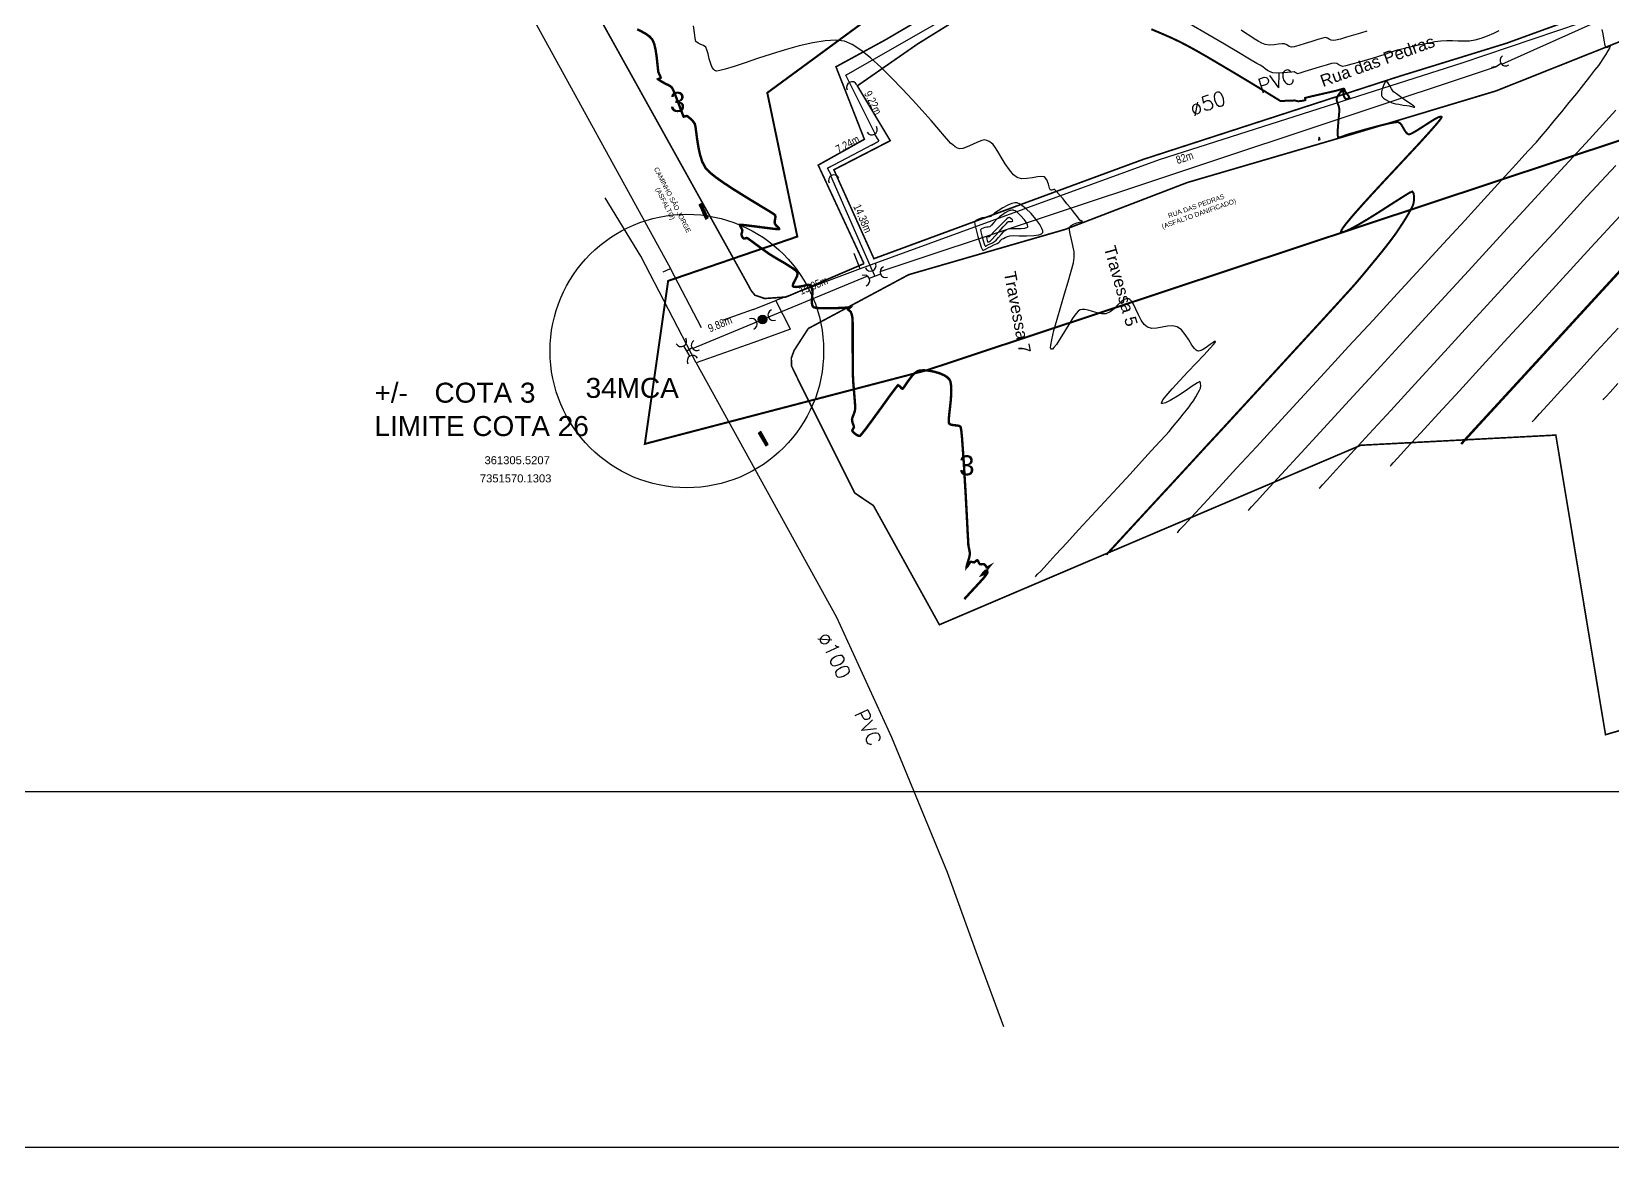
# Model space of a CAD drawing. Extents: x 360931 to 362237, y 7351473 to 7352200.
# Drawn here: x 361220.7 to 361418.2, y 7351473 to 7351612.4 of the extents above; entities that cross this region are included whole.
import ezdxf
from ezdxf.enums import TextEntityAlignment as Align

# ---------------------------------------------------------------- set-up
doc = ezdxf.new("R2010")
doc.units = 0
for name, color, linetype in [('A_Curvas Intermediarias', 37, 'Continuous'), ('A_Curvas Mestras', 32, 'Continuous'), ('AGUA', 3, 'Continuous'), ('LISTAGEM_TEXTO', 7, 'Continuous'), ('PONTOS-Pontos - Água_U', 1, 'Continuous'), ('PS_IND_COMPRIMENTO', 7, 'Continuous'), ('TEXTO', 7, 'Continuous'), ('ZZ-Carimbo Texto', 7, 'Continuous')]:
    doc.layers.add(name, color=color, linetype=linetype)
doc.layers.add('LT-TEXTO-RUA', color=170, linetype='Continuous', lineweight=15)
doc.layers.add('TUBO_PE_80_NTS194_PN_12_5', color=5, linetype='Continuous', lineweight=30)
doc.styles.add('ARIAL', font='arial.ttf')
doc.styles.add('CARIMBO', font='arial.ttf', dxfattribs={"height": 2})
doc.styles.add('ROMANS', font='arial.ttf', dxfattribs={"height": 2})
doc.styles.add('SABESP', font='ROMANS.shx', dxfattribs={"height": 2})
doc.styles.get("Standard").update_dxf_attribs({"font": 'arial.ttf'})
picture_1 = doc.add_image_def('image1.tif', size_in_pixel=(23490, 20550))

# ---------------------------------------------------------------- blocks, each defined once
blk = doc.blocks.new('*U1011', base_point=(361176.282, 7351557.84))
for p, q in [((361176.432, 7351557.773), (361176.131, 7351557.762)), ((361176.276, 7351557.918), (361176.282, 7351557.768))]:
    blk.add_line(p, q)
for centre, start, end in [((361176.271, 7351558.055), 182.0292, 2.0292), ((361175.994, 7351557.757), 272.0292, 92.0292), ((361176.569, 7351557.778), 92.0292, 272.0292)]:
    blk.add_arc(centre, 0.138, start, end)
blk = doc.blocks.new('*U1012', base_point=(361176.282, 7351557.84))
for p, q in [((361176.432, 7351557.773), (361176.131, 7351557.762)), ((361176.276, 7351557.918), (361176.282, 7351557.768))]:
    blk.add_line(p, q)
for centre, start, end in [((361176.271, 7351558.055), 182.0292, 2.0292), ((361175.994, 7351557.757), 272.0292, 92.0292), ((361176.569, 7351557.778), 92.0292, 272.0292)]:
    blk.add_arc(centre, 0.138, start, end)
blk = doc.blocks.new('*U1013')
for p, q in [((-0.135, 0), (0, 0)), ((0, 0), (0.121, -0.049))]:
    blk.add_line(p, q)
blk.add_arc((-0.272, 0), 0.138, 270.0906, 90.0906)
blk = doc.blocks.new('*U1131')
for p in [(-0.202, 0), (0, -0.202)]:
    blk.add_line(p, (0, 0))
blk.add_arc((-0.34, 0), 0.138, 269.9094, 89.9094)
blk = doc.blocks.new('*U1132')
for p in [(-0.202, 0), (0, -0.202)]:
    blk.add_line(p, (0, 0))
blk.add_arc((-0.34, 0), 0.138, 269.9094, 89.9094)
blk = doc.blocks.new('*U1133')
for p in [(-0.202, 0), (0, -0.202)]:
    blk.add_line(p, (0, 0))
blk.add_arc((-0.34, 0), 0.138, 269.9094, 89.9094)
blk = doc.blocks.new('*U1180', base_point=(283792.722, 7272005.218))
h = blk.add_hatch(color=256)
edge = h.paths.add_edge_path()
edge.add_arc((283792.722, 7272005.218), 0.11, 0, 360)
blk.add_line((283792.564, 7272005.218), (283792.879, 7272005.218))
blk.add_circle((283792.722, 7272005.218), 0.11)
for centre, start, end in [((283792.427, 7272005.218), 269.9962, 89.9962), ((283793.017, 7272005.218), 89.9962, 269.9962)]:
    blk.add_arc(centre, 0.138, start, end)

msp = doc.modelspace()

# ---------------------------------------------------------------- hatches: boundary and pattern name
h = msp.add_hatch()
h.set_pattern_fill('GRATE', color=256, scale=0.08, angle=116)
h.set_pattern_definition([(116, (-2.92939, 2.391954), (-0.05707342194, -0.0278365678211), []), (206, (-2.9294, 2.39195), (0.111346271284, -0.22829368776), [])])
h.paths.add_polyline_path([(361304.42, 7351590.96), (361304.11, 7351590.79), (361304.96, 7351588.99), (361305.26, 7351589.16)])
h = msp.add_hatch()
h.set_pattern_fill('GRATE', color=256, scale=0.08, angle=120)
h.set_pattern_definition([(120, (-2.92939, 2.391954), (-0.0549926131403, -0.03175), []), (210, (-2.9294, 2.39195), (0.127, -0.219970452561), [])])
h.paths.add_polyline_path([(361311.84, 7351562.44), (361311.55, 7351562.29), (361312.45, 7351560.67), (361312.74, 7351560.82)])

# ---------------------------------------------------------------- linework, layer by layer
at = {"color": 0, "const_width": 0.2}
for points in [[(361317.76, 7351575.33), (361315.99, 7351572.59), (361315.64, 7351571.63), (361315.67, 7351570.64), (361316.68, 7351568.55), (361323.57, 7351554.77), (361325.9, 7351553.2), (361334.14, 7351538.31), (361386.79, 7351560.74), (361411.16, 7351562.01), (361417.37, 7351524.57), (361546.79, 7351562.01), (361683.81, 7351647.31), (361739.41, 7351702.43)], [(361324.72, 7351583.44), (361315, 7351579.27), (361312.31, 7351579.08), (361311.09, 7351579.5), (361310.63, 7351580.06), (361310.13, 7351580.99), (361288.87, 7351619.21), (361278.65, 7351637.29), (361270.53, 7351654.71), (361269.08, 7351659.44), (361269.4, 7351660.35), (361270.59, 7351660.84), (361288.97, 7351663.58), (361308.06, 7351667.14), (361312.64, 7351668.13)], [(361317.76, 7351575.33), (361330.31, 7351582.06), (361349.87, 7351587.72), (361365.13, 7351593.58), (361384.03, 7351599.11), (361403.68, 7351605.02), (361420.9, 7351611.88), (361438.92, 7351620.09), (361454.48, 7351628.29), (361470.46, 7351635.34)], [(361344.72, 7351619.15), (361331.42, 7351610.89), (361323.89, 7351605.66), (361328, 7351598.8), (361320.96, 7351595.17), (361325.96, 7351584.06), (361359.59, 7351596.46), (361391.52, 7351606.82), (361405.02, 7351610.99), (361418.06, 7351615.73)]]:
    msp.add_lwpolyline(points, dxfattribs=at)
at = {"color": 0}
msp.add_lwpolyline([(361312.64, 7351668.13, 0.2, 0.2, 0), (361314.67, 7351658.17, 0.2, 0.2, 0), (361316.05, 7351650.1, 0.2, 0.2, 0), (361316.05, 7351644.34, 0.2, 0.2, 0), (361318.5, 7351644.34, 0.2, 0.2, 0), (361325.74, 7351637.14, 0.2, 0.2, 0), (361327.05, 7351635.93, 0.2, 0.2, 0), (361330.43, 7351635.93, 0.2, 0.2, 0), (361333.09, 7351634.97, 0.2, 0.2, 0), (361334.67, 7351634.33, 0.2, 0.2, 0), (361336.61, 7351634.06, 0.2, 0.2, 0), (361338.2, 7351634.15, 0.2, 0.2, 0), (361339.37, 7351634.44, 0.2, 0.2, 0), (361344.52, 7351620.65, 0.2, 0.2, 0), (361336.09, 7351616.5, 0.2, 0.2, 0), (361327.31, 7351611.36, 0.2, 0.2, 0), (361321.22, 7351608.04, 0.2, 0.2, 0), (361324.77, 7351598.98, 0.2, 0.2, 0), (361319, 7351595.75, 0.2, 0.2, 0), (361324.72, 7351583.44, 0, 0, 0)], format="xyseb", dxfattribs=at)
for points, elevation in [([(361304.42, 7351590.96), (361304.11, 7351590.79), (361304.96, 7351588.99), (361305.26, 7351589.16), (361304.42, 7351590.96)], 2.38), ([(361311.84, 7351562.44), (361311.55, 7351562.29), (361312.45, 7351560.67), (361312.74, 7351560.82), (361311.84, 7351562.44)], 2.42)]:
    msp.add_lwpolyline(points, dxfattribs=dict(at, elevation=elevation))
at = {"layer": 'A_Curvas Intermediarias', "flags": 128}
for points, elevation in [([(361404.05, 7351612.54), (361403.38, 7351612.22), (361402.6, 7351611.87), (361401.8, 7351611.56), (361401.05, 7351611.35), (361400.36, 7351611.26), (361399.67, 7351611.24), (361398.97, 7351611.26), (361398.26, 7351611.29), (361397.54, 7351611.29), (361396.8, 7351611.25), (361396.05, 7351611.14), (361395.16, 7351610.97), (361394.2, 7351610.78), (361393.25, 7351610.57), (361392.41, 7351610.38), (361391.74, 7351610.22), (361391.35, 7351610.12), (361390.95, 7351610), (361390.58, 7351609.86), (361390.21, 7351609.73), (361389.82, 7351609.59), (361389.38, 7351609.46), (361388.61, 7351609.22), (361387.64, 7351608.92), (361386.62, 7351608.62), (361385.67, 7351608.35), (361384.94, 7351608.16), (361384.56, 7351608.09), (361384.29, 7351608.16), (361384.03, 7351608.3), (361383.78, 7351608.43), (361383.51, 7351608.5), (361383.14, 7351608.43), (361382.45, 7351608.25), (361381.58, 7351607.99), (361380.65, 7351607.7), (361379.8, 7351607.44), (361379.17, 7351607.25), (361378.89, 7351607.18), (361378.74, 7351607.24), (361378.61, 7351607.32), (361378.47, 7351607.39), (361378.19, 7351607.38), (361377.64, 7351607.32), (361376.96, 7351607.27), (361376.31, 7351607.25), (361375.81, 7351607.29), (361375.47, 7351607.42), (361375.15, 7351607.59), (361374.85, 7351607.8), (361374.55, 7351608.02), (361374.22, 7351608.23), (361373.82, 7351608.46), (361372.89, 7351609.01), (361371.51, 7351609.82), (361369.75, 7351610.86), (361367.68, 7351612.07), (361365.39, 7351613.42)], 6), ([(361346.13, 7351544.29), (361346.21, 7351544.38), (361346.42, 7351544.61), (361346.84, 7351545.06), (361347.56, 7351545.85), (361348.7, 7351547.09), (361350.05, 7351548.54), (361351.54, 7351550.17), (361353.14, 7351551.9), (361354.77, 7351553.68), (361356.4, 7351555.44), (361357.96, 7351557.13), (361359.39, 7351558.7), (361360.65, 7351560.07), (361361.68, 7351561.2), (361362.43, 7351562.02), (361362.83, 7351562.48), (361363.28, 7351563), (361363.74, 7351563.55), (361364.19, 7351564.1), (361364.62, 7351564.62), (361365, 7351565.11), (361365.33, 7351565.54), (361365.57, 7351565.87), (361365.87, 7351566.31), (361366.17, 7351566.79), (361366.44, 7351567.24), (361366.65, 7351567.62), (361366.75, 7351567.86), (361366.79, 7351568.18), (361366.78, 7351568.5), (361366.69, 7351568.69), (361366.4, 7351568.54), (361365.74, 7351568.11), (361364.85, 7351567.52), (361363.89, 7351566.89), (361362.98, 7351566.34), (361362.39, 7351566.05), (361362.07, 7351565.95), (361361.94, 7351565.95), (361361.9, 7351565.98), (361361.89, 7351566.01), (361361.92, 7351566.13), (361362.08, 7351566.4), (361362.49, 7351566.93), (361363.24, 7351567.8), (361364.17, 7351568.82), (361365.2, 7351569.92), (361366.24, 7351571.01), (361367.19, 7351572.02), (361367.97, 7351572.86), (361368.41, 7351573.35), (361368.6, 7351573.59), (361368.64, 7351573.68), (361368.64, 7351573.7), (361368.62, 7351573.72), (361368.53, 7351573.71), (361368.34, 7351573.6), (361367.99, 7351573.34), (361367.46, 7351572.95), (361367.01, 7351572.68), (361366.7, 7351572.55), (361366.52, 7351572.52), (361366.43, 7351572.53), (361366.36, 7351572.55), (361366.22, 7351572.64), (361366.01, 7351572.85), (361365.7, 7351573.27), (361365.3, 7351573.91), (361364.86, 7351574.58), (361364.38, 7351575.17), (361363.86, 7351575.56), (361363.27, 7351575.68), (361362.63, 7351575.64), (361361.97, 7351575.5), (361361.31, 7351575.37), (361360.69, 7351575.33), (361360.13, 7351575.48), (361359.72, 7351575.84), (361359.35, 7351576.39), (361359.02, 7351577.06), (361358.7, 7351577.74), (361358.39, 7351578.36), (361358.14, 7351578.75), (361357.95, 7351578.95), (361357.81, 7351579.03), (361357.74, 7351579.05), (361357.66, 7351579.06), (361357.49, 7351579.04), (361357.23, 7351578.94), (361356.88, 7351578.69), (361356.43, 7351578.27), (361355.96, 7351577.81), (361355.47, 7351577.42), (361354.95, 7351577.18), (361354.41, 7351577.16), (361353.84, 7351577.28), (361353.27, 7351577.47), (361352.72, 7351577.64), (361352.29, 7351577.72), (361351.99, 7351577.72), (361351.79, 7351577.68), (361351.7, 7351577.65), (361351.63, 7351577.61), (361351.47, 7351577.49), (361351.21, 7351577.21), (361350.83, 7351576.68), (361350.31, 7351575.85), (361349.77, 7351574.95), (361349.25, 7351574.08), (361348.78, 7351573.35), (361348.46, 7351572.94), (361348.26, 7351572.77), (361348.15, 7351572.74), (361348.1, 7351572.75), (361348.07, 7351572.78), (361348.04, 7351572.9), (361348.05, 7351573.23), (361348.18, 7351573.92), (361348.46, 7351575.09), (361348.85, 7351576.51), (361349.31, 7351578.07), (361349.78, 7351579.66), (361350.23, 7351581.18), (361350.62, 7351582.51), (361350.89, 7351583.55), (361351, 7351584.19), (361350.97, 7351584.92), (361350.83, 7351585.7), (361350.65, 7351586.47), (361350.49, 7351587.16), (361350.41, 7351587.61), (361350.4, 7351587.87), (361350.41, 7351587.99), (361350.43, 7351588.04), (361350.48, 7351588.1), (361350.61, 7351588.22), (361350.88, 7351588.38), (361351.31, 7351588.54), (361351.8, 7351588.68), (361352.02, 7351588.73), (361351.96, 7351588.76), (361351.89, 7351588.79), (361351.82, 7351588.81), (361351.73, 7351588.84), (361351.62, 7351588.98), (361351.38, 7351589.3), (361351.08, 7351589.69), (361350.79, 7351590.06), (361350.52, 7351590.4), (361350.08, 7351590.92), (361349.59, 7351591.52), (361349.1, 7351592.09), (361348.79, 7351592.45), (361348.62, 7351592.63), (361348.55, 7351592.69), (361348.52, 7351592.7), (361348.49, 7351592.71), (361348.43, 7351592.71), (361348.31, 7351592.67), (361348.17, 7351592.61), (361348.01, 7351592.61), (361347.9, 7351592.86), (361347.76, 7351593.36), (361347.56, 7351593.9), (361347.27, 7351594.27), (361346.93, 7351594.33), (361346.4, 7351594.27), (361345.76, 7351594.16), (361345.08, 7351594.07), (361344.42, 7351594.05), (361343.87, 7351594.19), (361343.42, 7351594.55), (361342.91, 7351595.17), (361342.38, 7351595.93), (361341.88, 7351596.73), (361341.43, 7351597.47), (361341.08, 7351598.04), (361340.86, 7351598.33), (361340.62, 7351598.53), (361340.36, 7351598.71), (361340.08, 7351598.84), (361339.79, 7351598.91), (361339.46, 7351598.83), (361338.91, 7351598.61), (361338.26, 7351598.33), (361337.61, 7351598.05), (361337.05, 7351597.84), (361336.7, 7351597.77), (361336.39, 7351597.86), (361336.11, 7351598.04), (361335.83, 7351598.27), (361335.55, 7351598.5), (361335.31, 7351598.76), (361334.8, 7351599.35), (361334.06, 7351600.22), (361333.11, 7351601.31), (361332.01, 7351602.56), (361330.8, 7351603.91), (361329.5, 7351605.3), (361328.17, 7351606.68), (361326.84, 7351607.98), (361325.54, 7351609.14), (361324.33, 7351610.12), (361323.23, 7351610.84), (361322.29, 7351611.25), (361321.21, 7351611.38), (361319.87, 7351611.3), (361318.32, 7351611.04), (361316.64, 7351610.65), (361314.89, 7351610.16), (361313.13, 7351609.62), (361311.43, 7351609.07), (361309.86, 7351608.54), (361308.48, 7351608.09), (361307.36, 7351607.74), (361306.69, 7351607.57), (361306.35, 7351607.51), (361306.2, 7351607.52), (361306.15, 7351607.53), (361306.08, 7351607.58), (361305.94, 7351607.7), (361305.77, 7351607.96), (361305.57, 7351608.39), (361305.38, 7351609.02), (361305.24, 7351609.64), (361305.1, 7351610.17), (361304.96, 7351610.48), (361304.67, 7351610.7), (361304.33, 7351610.84), (361303.99, 7351610.99), (361303.73, 7351611.21), (361303.62, 7351611.6), (361303.53, 7351612.3), (361303.43, 7351613.17)], 4), ([(361363.86, 7351549.83), (361363.96, 7351549.93), (361364.2, 7351550.2), (361364.72, 7351550.76), (361365.65, 7351551.77), (361367.19, 7351553.43), (361369.08, 7351555.49), (361371.28, 7351557.88), (361373.75, 7351560.56), (361376.43, 7351563.47), (361379.28, 7351566.56), (361382.24, 7351569.78), (361385.27, 7351573.07), (361388.33, 7351576.39), (361391.35, 7351579.68), (361394.3, 7351582.88), (361397.13, 7351585.96), (361399.78, 7351588.84), (361402.21, 7351591.49), (361404.36, 7351593.85), (361406.2, 7351595.86), (361407.67, 7351597.48), (361408.73, 7351598.64), (361409.32, 7351599.31), (361410.1, 7351600.23), (361410.97, 7351601.27), (361411.9, 7351602.4), (361412.84, 7351603.57), (361413.77, 7351604.72), (361414.64, 7351605.81), (361415.41, 7351606.78), (361416.05, 7351607.6), (361416.52, 7351608.21), (361416.78, 7351608.56), (361417.09, 7351609.03), (361417.42, 7351609.55), (361417.72, 7351610.05), (361417.89, 7351610.36), (361417.97, 7351610.52), (361417.99, 7351610.58), (361417.98, 7351610.59), (361417.97, 7351610.6), (361417.92, 7351610.59), (361417.8, 7351610.54), (361417.61, 7351610.45), (361417.43, 7351610.42), (361417.34, 7351610.72), (361417.22, 7351611.38), (361417.08, 7351612.16), (361416.96, 7351612.72)], 6), ([(361387.54, 7351612.49), (361386.74, 7351612.25), (361385.87, 7351611.98), (361385.01, 7351611.73), (361384.24, 7351611.51), (361383.66, 7351611.36), (361383.35, 7351611.31), (361383.1, 7351611.38), (361382.86, 7351611.5), (361382.63, 7351611.62), (361382.38, 7351611.69), (361382.05, 7351611.63), (361381.44, 7351611.45), (361380.67, 7351611.21), (361379.83, 7351610.95), (361379.06, 7351610.71), (361378.46, 7351610.54), (361378.14, 7351610.48), (361377.85, 7351610.59), (361377.57, 7351610.77), (361377.27, 7351610.91), (361376.97, 7351610.9), (361376.51, 7351610.85), (361375.96, 7351610.78), (361375.39, 7351610.76), (361374.86, 7351610.82), (361374.44, 7351610.98), (361373.96, 7351611.23), (361373.46, 7351611.55), (361372.93, 7351611.9), (361372.38, 7351612.26), (361371.84, 7351612.6)], 7), ([(361372.73, 7351552.59), (361372.84, 7351552.71), (361373.13, 7351553.03), (361373.76, 7351553.72), (361374.94, 7351555), (361376.89, 7351557.13), (361379.33, 7351559.78), (361382.17, 7351562.88), (361385.36, 7351566.35), (361388.83, 7351570.13), (361392.52, 7351574.14), (361396.34, 7351578.3), (361400.25, 7351582.56), (361404.17, 7351586.83), (361408.04, 7351591.04), (361411.79, 7351595.12), (361415.35, 7351599), (361418.66, 7351602.6)], 7), ([(361381.6, 7351555.36), (361381.7, 7351555.47), (361381.99, 7351555.78), (361382.59, 7351556.44), (361383.7, 7351557.66), (361385.55, 7351559.67), (361387.85, 7351562.18), (361390.53, 7351565.1), (361393.54, 7351568.38), (361396.82, 7351571.95), (361400.3, 7351575.75), (361403.92, 7351579.69), (361407.63, 7351583.73), (361411.36, 7351587.8), (361415.05, 7351591.81), (361418.64, 7351595.72)], 8), ([(361341.93, 7351586.48), (361341.96, 7351586.5), (361342.02, 7351586.53), (361342.14, 7351586.6), (361342.35, 7351586.7), (361342.64, 7351586.82), (361342.93, 7351586.92), (361343.34, 7351586.94), (361344.1, 7351586.92), (361345.03, 7351586.92), (361345.95, 7351586.96), (361346.56, 7351587.05), (361346.88, 7351587.17), (361347.01, 7351587.28), (361347.05, 7351587.34), (361347.06, 7351587.4), (361347.06, 7351587.55), (361346.96, 7351587.84), (361346.69, 7351588.32), (361346.2, 7351589), (361345.59, 7351589.7), (361344.94, 7351590.32), (361344.46, 7351590.72), (361344.13, 7351590.92), (361343.94, 7351591), (361343.86, 7351591.03), (361343.77, 7351591.04), (361343.56, 7351591.04), (361343.2, 7351590.96), (361342.7, 7351590.76), (361342.05, 7351590.41), (361341.47, 7351590.05), (361341.04, 7351589.74), (361340.85, 7351589.6), (361340.71, 7351589.44), (361340.56, 7351589.31), (361340.39, 7351589.27), (361340.12, 7351589.25), (361339.8, 7351589.21), (361339.5, 7351589.15), (361339.22, 7351589.06), (361338.93, 7351588.96), (361338.69, 7351588.84), (361338.54, 7351588.66), (361338.57, 7351588.31), (361338.72, 7351587.65), (361338.95, 7351586.83), (361339.2, 7351586.03), (361339.38, 7351585.51), (361339.49, 7351585.25), (361339.54, 7351585.16), (361339.56, 7351585.14), (361339.59, 7351585.13), (361339.67, 7351585.14), (361339.8, 7351585.19), (361340, 7351585.3), (361340.26, 7351585.45), (361340.55, 7351585.59), (361340.96, 7351585.78), (361341.35, 7351585.97), (361341.58, 7351586.1), (361341.71, 7351586.22), (361341.81, 7351586.36), (361341.93, 7351586.48)], 4), ([(361342.69, 7351588.65), (361342.69, 7351588.65), (361342.72, 7351588.66), (361342.76, 7351588.69), (361342.81, 7351588.7), (361342.94, 7351588.7), (361343.18, 7351588.71), (361343.32, 7351588.76), (361343.26, 7351588.9), (361343.08, 7351589.1), (361342.92, 7351589.21), (361342.74, 7351589.16), (361342.55, 7351589.03), (361342.35, 7351588.84), (361341.93, 7351588.42), (361341.41, 7351587.89), (361340.9, 7351587.36), (361340.51, 7351586.96), (361340.34, 7351586.79), (361340.26, 7351586.78), (361340.17, 7351586.77), (361340.09, 7351586.73), (361340.02, 7351586.69), (361340.05, 7351586.53), (361340.13, 7351586.27), (361340.18, 7351586.12), (361340.23, 7351586.14), (361340.29, 7351586.17), (361340.39, 7351586.21), (361340.51, 7351586.28), (361340.68, 7351586.46), (361341.09, 7351586.9), (361341.61, 7351587.47), (361342.12, 7351588.04), (361342.52, 7351588.47), (361342.69, 7351588.65)], 6), ([(361352.6, 7351589.2), (361352.6, 7351589.2), (361352.6, 7351589.2), (361352.61, 7351589.2), (361352.6, 7351589.2)], 4), ([(361390.46, 7351558.13), (361390.57, 7351558.24), (361390.84, 7351558.54), (361391.43, 7351559.18), (361392.51, 7351560.36), (361394.3, 7351562.31), (361396.52, 7351564.72), (361399.11, 7351567.55), (361402.01, 7351570.71), (361405.17, 7351574.16), (361408.53, 7351577.81), (361412.02, 7351581.62), (361415.59, 7351585.51), (361419.19, 7351589.43)], 9), ([(361408.2, 7351563.66), (361408.29, 7351563.77), (361408.56, 7351564.05), (361409.11, 7351564.65), (361410.12, 7351565.76), (361411.78, 7351567.57), (361413.85, 7351569.82), (361416.25, 7351572.44), (361418.94, 7351575.37)], 11), ([(361417.06, 7351566.43), (361417.16, 7351566.53), (361417.42, 7351566.81), (361417.95, 7351567.39), (361418.92, 7351568.45)], 12)]:
    msp.add_lwpolyline(points, dxfattribs=dict(at, elevation=elevation))
at = {"layer": 'A_Curvas Intermediarias', "color": 41, "true_color": 0xf4ee51, "const_width": 0.3, "elevation": 3, "flags": 128}
msp.add_lwpolyline([(361337.26, 7351541.52), (361337.31, 7351541.57), (361337.42, 7351541.7), (361337.65, 7351541.95), (361338.02, 7351542.35), (361338.53, 7351542.9), (361339.02, 7351543.43), (361339.4, 7351543.85), (361339.59, 7351544.06), (361339.74, 7351544.23), (361339.88, 7351544.41), (361339.97, 7351544.53), (361340.08, 7351544.7), (361340.14, 7351544.81), (361340.14, 7351544.87), (361340.13, 7351544.93), (361339.96, 7351544.82), (361339.65, 7351544.62), (361339.46, 7351544.55), (361339.59, 7351544.74), (361339.92, 7351545.1), (361340.26, 7351545.45), (361340.4, 7351545.62), (361340.27, 7351545.55), (361340.09, 7351545.46), (361339.99, 7351545.56), (361339.87, 7351545.75), (361339.73, 7351545.88), (361339.56, 7351545.89), (361339.38, 7351545.86), (361339.21, 7351545.87), (361339.09, 7351546.03), (361338.99, 7351546.25), (361338.88, 7351546.37), (361338.76, 7351546.32), (361338.63, 7351546.2), (361338.49, 7351546.11), (361338.34, 7351546.12), (361338.18, 7351546.17), (361338.04, 7351546.17), (361337.87, 7351545.96), (361337.68, 7351545.64), (361337.54, 7351545.49), (361337.56, 7351545.7), (361337.7, 7351546.15), (361337.86, 7351546.67), (361337.94, 7351547.09), (361337.93, 7351547.39), (361337.88, 7351547.68), (361337.81, 7351547.98), (361337.76, 7351548.28), (361337.74, 7351548.71), (361337.68, 7351549.7), (361337.61, 7351551.11), (361337.52, 7351552.82), (361337.42, 7351554.71), (361337.3, 7351556.67), (361337.19, 7351558.56), (361337.07, 7351560.26), (361336.97, 7351561.66), (361336.89, 7351562.47), (361336.83, 7351562.86), (361336.8, 7351563), (361336.79, 7351563.03), (361336.74, 7351563.08), (361336.62, 7351563.15), (361336.4, 7351563.21), (361336.06, 7351563.24), (361335.64, 7351563.29), (361335.35, 7351563.45), (361335.31, 7351563.82), (361335.36, 7351564.54), (361335.47, 7351565.48), (361335.58, 7351566.52), (361335.63, 7351567.54), (361335.6, 7351568.24), (361335.53, 7351568.66), (361335.44, 7351568.88), (361335.39, 7351568.97), (361335.31, 7351569.05), (361335.14, 7351569.22), (361334.81, 7351569.45), (361334.27, 7351569.7), (361333.52, 7351569.93), (361332.76, 7351570.07), (361332.19, 7351570.11), (361331.83, 7351570.09), (361331.62, 7351570.06), (361331.53, 7351570.04), (361331.44, 7351570.01), (361331.27, 7351569.91), (361331.01, 7351569.71), (361330.67, 7351569.35), (361330.28, 7351568.83), (361329.94, 7351568.34), (361329.73, 7351568.02), (361329.62, 7351567.87), (361329.56, 7351567.82), (361329.54, 7351567.81), (361329.5, 7351567.81), (361329.43, 7351567.85), (361329.31, 7351567.97), (361329.16, 7351568.14), (361328.98, 7351568.25), (361328.78, 7351568.03), (361328.34, 7351567.45), (361327.72, 7351566.61), (361327.01, 7351565.61), (361326.25, 7351564.57), (361325.52, 7351563.57), (361324.89, 7351562.72), (361324.5, 7351562.23), (361324.3, 7351562), (361324.22, 7351561.92), (361324.19, 7351561.91), (361324.15, 7351561.9), (361324.04, 7351561.92), (361323.87, 7351562), (361323.63, 7351562.16), (361323.38, 7351562.38), (361323.26, 7351562.55), (361323.29, 7351562.69), (361323.4, 7351562.85), (361323.47, 7351563.01), (361323.41, 7351563.25), (361323.28, 7351563.59), (361323.22, 7351563.93), (361323.27, 7351564.2), (361323.4, 7351564.52), (361323.53, 7351564.86), (361323.61, 7351565.22), (361323.62, 7351565.59), (361323.58, 7351566.18), (361323.52, 7351566.93), (361323.45, 7351567.76), (361323.38, 7351568.61), (361323.34, 7351569.41), (361323.32, 7351570.13), (361323.32, 7351571.12), (361323.31, 7351572.26), (361323.31, 7351573.45), (361323.31, 7351574.58), (361323.31, 7351575.55), (361323.3, 7351576.26), (361323.29, 7351576.59), (361323.23, 7351576.91), (361323.15, 7351577.21), (361323.06, 7351577.42), (361322.93, 7351577.55), (361322.77, 7351577.66), (361322.7, 7351577.75), (361322.84, 7351577.86), (361322.96, 7351577.95), (361322.72, 7351577.95), (361322.11, 7351577.92), (361321.27, 7351577.88), (361320.34, 7351577.86), (361319.45, 7351577.86), (361318.87, 7351577.9), (361318.56, 7351577.95), (361318.42, 7351578), (361318.38, 7351578.03), (361318.34, 7351578.09), (361318.27, 7351578.21), (361318.22, 7351578.47), (361318.21, 7351578.87), (361318.25, 7351579.4), (361318.3, 7351579.86), (361318.3, 7351580.13), (361318.19, 7351580.39), (361318.05, 7351580.63), (361317.96, 7351580.75), (361317.86, 7351580.78), (361317.74, 7351580.79), (361317.55, 7351580.75), (361317.12, 7351580.65), (361316.6, 7351580.56), (361316.21, 7351580.52), (361315.99, 7351580.54), (361315.89, 7351580.58), (361315.86, 7351580.61), (361315.83, 7351580.65), (361315.83, 7351580.77), (361315.91, 7351581), (361316.12, 7351581.38), (361316.37, 7351581.87), (361316.42, 7351582.3), (361316.22, 7351582.55), (361315.81, 7351582.86), (361315.26, 7351583.22), (361314.62, 7351583.61), (361313.96, 7351583.99), (361313.35, 7351584.36), (361312.85, 7351584.67), (361312.32, 7351585.05), (361311.73, 7351585.48), (361311.15, 7351585.9), (361310.65, 7351586.27), (361310.29, 7351586.53), (361310.15, 7351586.63), (361310.09, 7351586.64), (361310.02, 7351586.64), (361309.88, 7351586.59), (361309.7, 7351586.57), (361309.59, 7351586.67), (361309.48, 7351586.84), (361309.42, 7351587.03), (361309.43, 7351587.21), (361309.5, 7351587.41), (361309.52, 7351587.62), (361309.42, 7351587.86), (361309.27, 7351588.11), (361309.24, 7351588.28), (361309.53, 7351588.28), (361310.23, 7351588.2), (361311.17, 7351588.08), (361312.2, 7351587.95), (361313.14, 7351587.83), (361313.73, 7351587.76), (361314.01, 7351587.74), (361314.11, 7351587.75), (361314.13, 7351587.76), (361314.13, 7351587.78), (361314.1, 7351587.85), (361313.99, 7351587.97), (361313.77, 7351588.18), (361313.57, 7351588.45), (361313.56, 7351588.69), (361313.61, 7351588.97), (361313.66, 7351589.25), (361313.62, 7351589.49), (361313.37, 7351589.69), (361312.76, 7351590.07), (361311.88, 7351590.6), (361310.8, 7351591.25), (361309.62, 7351591.98), (361308.4, 7351592.74), (361307.24, 7351593.5), (361306.22, 7351594.22), (361305.42, 7351594.87), (361304.91, 7351595.41), (361304.51, 7351596.18), (361304.22, 7351597.11), (361304.01, 7351598.11), (361303.86, 7351599.08), (361303.75, 7351599.94), (361303.66, 7351600.59), (361303.57, 7351600.94), (361303.33, 7351601.26), (361303.03, 7351601.56), (361302.75, 7351601.79), (361302.58, 7351601.9), (361302.38, 7351601.85), (361302.2, 7351601.81), (361302.07, 7351602.07), (361301.83, 7351602.71), (361301.52, 7351603.54), (361301.19, 7351604.38), (361300.91, 7351605.08), (361300.73, 7351605.44), (361300.52, 7351605.62), (361300.27, 7351605.76), (361300.01, 7351605.88), (361299.78, 7351606), (361299.45, 7351606.19), (361299.13, 7351606.38), (361298.99, 7351606.5), (361299.14, 7351606.57), (361299.32, 7351606.67), (361299.27, 7351606.84), (361299.14, 7351607.11), (361299.02, 7351607.4), (361298.98, 7351607.74), (361298.91, 7351608.4), (361298.82, 7351609.24), (361298.69, 7351610.12), (361298.51, 7351610.91), (361298.27, 7351611.46), (361297.91, 7351611.84), (361297.42, 7351612.18), (361296.88, 7351612.48), (361296.38, 7351612.73)], dxfattribs=at)
at = {"layer": 'A_Curvas Mestras', "color": 3, "const_width": 0.25, "elevation": 5, "flags": 128}
msp.add_lwpolyline([(361354.99, 7351547.06), (361355.08, 7351547.15), (361355.3, 7351547.39), (361355.74, 7351547.86), (361356.52, 7351548.71), (361357.78, 7351550.08), (361359.31, 7351551.74), (361361.08, 7351553.66), (361363.04, 7351555.78), (361365.14, 7351558.06), (361367.34, 7351560.46), (361369.61, 7351562.91), (361371.89, 7351565.39), (361374.14, 7351567.84), (361376.33, 7351570.22), (361378.4, 7351572.48), (361380.32, 7351574.57), (361382.04, 7351576.44), (361383.52, 7351578.06), (361384.71, 7351579.37), (361385.58, 7351580.33), (361386.08, 7351580.89), (361386.72, 7351581.64), (361387.38, 7351582.43), (361388.04, 7351583.23), (361388.69, 7351584.02), (361389.31, 7351584.78), (361389.89, 7351585.51), (361390.4, 7351586.17), (361390.83, 7351586.74), (361391.18, 7351587.22), (361391.56, 7351587.79), (361391.97, 7351588.41), (361392.37, 7351589.04), (361392.73, 7351589.64), (361393.03, 7351590.18), (361393.26, 7351590.62), (361393.37, 7351590.92), (361393.44, 7351591.35), (361393.45, 7351591.82), (361393.39, 7351592.22), (361393.24, 7351592.45), (361392.94, 7351592.33), (361392.26, 7351591.92), (361391.3, 7351591.31), (361390.14, 7351590.57), (361388.88, 7351589.76), (361387.61, 7351588.97), (361386.43, 7351588.27), (361385.43, 7351587.73), (361384.82, 7351587.46), (361384.51, 7351587.37), (361384.38, 7351587.38), (361384.34, 7351587.41), (361384.33, 7351587.45), (361384.36, 7351587.57), (361384.54, 7351587.88), (361385.01, 7351588.5), (361385.88, 7351589.54), (361387.03, 7351590.84), (361388.36, 7351592.3), (361389.81, 7351593.87), (361391.3, 7351595.46), (361392.75, 7351597.02), (361394.1, 7351598.47), (361395.26, 7351599.75), (361396.16, 7351600.77), (361396.65, 7351601.36), (361396.85, 7351601.64), (361396.89, 7351601.75), (361396.89, 7351601.78), (361396.85, 7351601.8), (361396.75, 7351601.81), (361396.5, 7351601.74), (361396.03, 7351601.5), (361395.31, 7351601.05), (361394.52, 7351600.54), (361393.77, 7351600.06), (361393.26, 7351599.77), (361392.97, 7351599.63), (361392.82, 7351599.6), (361392.77, 7351599.6), (361392.71, 7351599.62), (361392.59, 7351599.69), (361392.44, 7351599.84), (361392.25, 7351600.13), (361392.03, 7351600.53), (361391.84, 7351600.83), (361391.68, 7351601), (361391.55, 7351601.08), (361391.49, 7351601.11), (361391.44, 7351601.12), (361391.28, 7351601.12), (361390.94, 7351601.08), (361390.31, 7351600.96), (361389.34, 7351600.73), (361388.26, 7351600.44), (361387.18, 7351600.15), (361386.23, 7351599.87), (361385.51, 7351599.67), (361385.14, 7351599.56), (361384.8, 7351599.44), (361384.46, 7351599.31), (361384.16, 7351599.22), (361383.95, 7351599.25), (361383.9, 7351599.54), (361383.91, 7351600.14), (361383.97, 7351600.91), (361384.04, 7351601.71), (361384.1, 7351602.38), (361384.11, 7351602.8), (361384.03, 7351603.13), (361383.9, 7351603.46), (361383.8, 7351603.77), (361383.79, 7351604.08), (361383.94, 7351604.43), (361384.2, 7351604.8), (361384.46, 7351605.09), (361384.61, 7351605.19), (361384.64, 7351605.06), (361384.61, 7351604.82), (361384.62, 7351604.58), (361384.69, 7351604.35), (361384.8, 7351604.13), (361384.93, 7351604.01), (361385.09, 7351604.01), (361385.27, 7351604.08), (361385.37, 7351604.18), (361385.29, 7351604.36), (361385.08, 7351604.62), (361384.92, 7351604.84), (361384.83, 7351605.02), (361384.75, 7351605.2), (361384.71, 7351605.28), (361384.63, 7351605.31), (361384.46, 7351605.26), (361384.1, 7351605.16), (361383.72, 7351605.05), (361383.32, 7351604.96), (361382.57, 7351604.79), (361381.66, 7351604.58), (361380.78, 7351604.38), (361380.22, 7351604.25), (361379.94, 7351604.18), (361379.85, 7351604.15), (361379.83, 7351604.14), (361379.83, 7351604.12), (361379.83, 7351604.07), (361379.86, 7351603.98), (361379.87, 7351603.88), (361379.66, 7351603.82), (361379.28, 7351603.76), (361378.98, 7351603.73), (361378.83, 7351603.76), (361378.68, 7351603.8), (361378.53, 7351603.83), (361378.19, 7351603.82), (361377.6, 7351603.8), (361377.03, 7351603.77), (361376.76, 7351603.76), (361376.68, 7351603.81), (361376.6, 7351603.86), (361376.37, 7351604), (361375.74, 7351604.39), (361374.78, 7351604.98), (361373.57, 7351605.72), (361372.18, 7351606.56), (361370.68, 7351607.46), (361369.14, 7351608.37), (361367.65, 7351609.25), (361366.26, 7351610.05), (361365.05, 7351610.71), (361364.1, 7351611.2), (361363.04, 7351611.7), (361361.87, 7351612.21), (361360.63, 7351612.73)], dxfattribs=at)
at = {"layer": 'A_Curvas Mestras', "elevation": 5, "flags": 128}
for points in [[(361390.62, 7351603.57), (361390.68, 7351603.55), (361390.83, 7351603.5), (361391.11, 7351603.43), (361391.53, 7351603.35), (361392.07, 7351603.26), (361392.54, 7351603.19), (361392.82, 7351603.15), (361393.12, 7351603.06), (361393.41, 7351602.98), (361393.56, 7351602.99), (361393.4, 7351603.13), (361392.97, 7351603.44), (361392.39, 7351603.84), (361391.77, 7351604.27), (361391.24, 7351604.65), (361390.9, 7351604.93), (361390.62, 7351605.3), (361390.39, 7351605.74), (361390.17, 7351606.09), (361389.97, 7351606.22), (361389.79, 7351606.06), (361389.61, 7351605.71), (361389.46, 7351605.25), (361389.38, 7351604.89), (361389.36, 7351604.65), (361389.37, 7351604.52), (361389.39, 7351604.47), (361389.41, 7351604.41), (361389.48, 7351604.29), (361389.62, 7351604.13), (361389.87, 7351603.94), (361390.24, 7351603.74), (361390.62, 7351603.57)], [(361381.59, 7351599.24), (361381.59, 7351599.23), (361381.57, 7351599.2), (361381.55, 7351599.13), (361381.53, 7351599.05), (361381.5, 7351598.97), (361381.49, 7351598.89), (361381.6, 7351598.91), (361381.71, 7351598.96), (361381.66, 7351599.11), (361381.59, 7351599.24)], [(361342.31, 7351587.56), (361342.34, 7351587.59), (361342.41, 7351587.63), (361342.52, 7351587.69), (361342.67, 7351587.75), (361342.87, 7351587.81), (361343.17, 7351587.82), (361343.73, 7351587.81), (361344.37, 7351587.82), (361344.81, 7351587.87), (361345.06, 7351587.94), (361345.16, 7351588), (361345.18, 7351588.05), (361345.19, 7351588.1), (361345.17, 7351588.23), (361345.05, 7351588.49), (361344.77, 7351588.9), (361344.29, 7351589.45), (361343.89, 7351589.82), (361343.61, 7351590.02), (361343.46, 7351590.1), (361343.39, 7351590.12), (361343.33, 7351590.13), (361343.2, 7351590.13), (361343, 7351590.09), (361342.72, 7351589.99), (361342.36, 7351589.78), (361342.02, 7351589.55), (361341.7, 7351589.32), (361341.32, 7351588.98), (361340.95, 7351588.58), (361340.65, 7351588.24), (361340.45, 7351588.05), (361340.25, 7351588), (361340.05, 7351587.99), (361339.84, 7351587.96), (361339.62, 7351587.89), (361339.41, 7351587.8), (361339.28, 7351587.68), (361339.31, 7351587.41), (361339.43, 7351586.9), (361339.6, 7351586.33), (361339.73, 7351585.93), (361339.82, 7351585.72), (361339.85, 7351585.65), (361339.87, 7351585.63), (361339.89, 7351585.63), (361339.93, 7351585.63), (361340.01, 7351585.66), (361340.13, 7351585.73), (361340.27, 7351585.81), (361340.48, 7351585.9), (361340.77, 7351586.03), (361341.04, 7351586.19), (361341.25, 7351586.39), (361341.54, 7351586.71), (361341.86, 7351587.08), (361342.13, 7351587.39), (361342.31, 7351587.56)]]:
    msp.add_lwpolyline(points, dxfattribs=at)
at = {"layer": 'A_Curvas Mestras', "color": 215, "true_color": 0xa953a0, "const_width": 0.3, "elevation": 10, "flags": 128}
msp.add_lwpolyline([(361399.33, 7351560.89), (361399.43, 7351561), (361399.7, 7351561.3), (361400.27, 7351561.92), (361401.31, 7351563.06), (361403.04, 7351564.94), (361405.18, 7351567.27), (361407.68, 7351569.99), (361410.48, 7351573.04), (361413.52, 7351576.36), (361416.75, 7351579.88), (361420.12, 7351583.55)], dxfattribs=at)
at = {"layer": 'AGUA', "color": 3}
for points in [[(361435.88, 7351622.62), (361433.04, 7351621.15), (361417.14, 7351614.48), (361399.4, 7351608.5), (361361.62, 7351596.43), (361324.24, 7351582.77)], [(361282.16, 7351616.23), (361300.53, 7351582.84)], [(361296.84, 7351584.39), (361292.4, 7351591.67)], [(361303.77, 7351571.03), (361296.84, 7351584.39)], [(361324.24, 7351582.77), (361323.48, 7351584.7)], [(361299.63, 7351582.4), (361300.53, 7351582.84)], [(361304.42, 7351575.4), (361300.53, 7351582.84)], [(361324.24, 7351582.77), (361313.7, 7351578.83)], [(361310.89, 7351577.71), (361307.12, 7351576.36)], [(361310.89, 7351577.71), (361313.7, 7351578.83)], [(361315.55, 7351575.23), (361313.7, 7351578.83)], [(361315.55, 7351575.23), (361310.82, 7351573.54)], [(361310.82, 7351573.54), (361303.77, 7351571.03)], [(361303.77, 7351571.03), (361321.28, 7351539.25), (361328.16, 7351524.28), (361335.1, 7351507.37), (361338.88, 7351497.01)], [(361338.88, 7351497.01), (361342.14, 7351488.1)]]:
    msp.add_lwpolyline(points, dxfattribs=at)
at = {"layer": 'LISTAGEM_TEXTO'}
msp.add_lwpolyline([(360931.2, 7352200.13), (362237.34, 7352200.13), (362237.34, 7351472.99), (360931.2, 7351472.99)], close=True, dxfattribs=at)
at = {"layer": 'LISTAGEM_TEXTO', "color": 1, "const_width": 0.25}
msp.add_lwpolyline([(361449.84, 7351609.02), (361332.48, 7351570.09), (361297.34, 7351560.91), (361300.25, 7351581.28), (361316.39, 7351586.82), (361312.64, 7351604.79), (361337.78, 7351623.25), (361337.72, 7351632.75), (361340.82, 7351638.06), (361353.39, 7351650.71), (361380.72, 7351661.69), (361391.15, 7351680.92), (361399.95, 7351687.23), (361401.82, 7351688.81), (361409.48, 7351684.55), (361432.09, 7351709.08)], dxfattribs=at)
at = {"layer": 'LISTAGEM_TEXTO', "color": 1}
msp.add_circle((361302.59, 7351572.52), 17.09, dxfattribs=at)
at = {"layer": 'TUBO_PE_80_NTS194_PN_12_5', "linetype": 'Continuous'}
for points in [[(361404.4, 7351608.36), (361469.43, 7351637.52)], [(361322.44, 7351606.99), (361344.5, 7351619.63)], [(361326.73, 7351582.45), (361403.76, 7351608.08)], [(361326.12, 7351599.67), (361322.89, 7351606.09)], [(361320.18, 7351595.35), (361326.57, 7351598.75)], [(361325.8, 7351582.55), (361320.59, 7351594.42)], [(361325.16, 7351581.86), (361312.78, 7351576.76)], [(361303.28, 7351572.85), (361311.32, 7351576.16)]]:
    msp.add_lwpolyline(points, dxfattribs=at)

# ---------------------------------------------------------------- block references
at = {"layer": 'PONTOS-Pontos - Água_U'}
for name, p, xscale, yscale, zscale, rotation in [('*U1013', (361403.76, 7351608.08), 5, 5, 5, 213.9389837014462), ('*U1133', (361322.44, 7351606.99), 5, 5, 5, 117.4597567418414), ('*U1132', (361326.57, 7351598.75), 5, 5, 5, 300.935370515374), ('*U1131', (361320.18, 7351595.35), 5, 5, 5, 118.0085368214663), ('*U1012', (361325.96, 7351582.19), 5.000000000000002, 5.000000000000002, 5.000000000000002, 20.04943063370396), ('*U1180', (361312.05, 7351576.46), 5.000000000000001, 5.000000000000001, 5.000000000000001, 22.38916237875961), ('*U1011', (361302.91, 7351572.69), 5, 5, 5, 298.4243418698892)]:
    msp.add_blockref(name, p, dxfattribs=dict(at, xscale=xscale, yscale=yscale, zscale=zscale, rotation=rotation))

# ---------------------------------------------------------------- texts
at = {"layer": 'LISTAGEM_TEXTO', "color": 1, "char_height": 2.5, "attachment_point": 1}
for s, width, insert in [('3', 51.5257, (361300.46, 7351604.9)), ('\\pxi-3,l4,t4;+/-^ICOTA 3\\PLIMITE COTA 26', 51.5257, (361261.06, 7351568.56)), ('34MCA', 7.1714, (361289.94, 7351569.16)), ('3', 51.5257, (361336.59, 7351559.48))]:
    msp.add_mtext_dynamic_manual_height_columns(s, width=width, gutter_width=12.5, heights=[0], dxfattribs=dict(at, insert=insert))
at = {"layer": 'LISTAGEM_TEXTO', "color": 1, "char_height": 1, "attachment_point": 1}
for s, insert, width in [('361305.5207', (361277.31, 7351559.37), 8.4372), ('7351570.1303', (361276.73, 7351557.1), 9.2452)]:
    msp.add_mtext(s, dxfattribs=dict(at, insert=insert, width=width))
at = {"layer": 'LT-TEXTO-RUA', "ltscale": 4, "char_height": 0.6, "width": 14.8636, "attachment_point": 1, "style": 'ARIAL'}
for s, insert, rotation in [('\\pxqc;CAMINHO SÃO JORGE\\P(ASFALTO)', (361297.67, 7351598.15, 1487.01), 297.1349), ('\\pxqc;RUA DAS PEDRAS\\P(ASFALTO DANIFICADO)', (361359.12, 7351588.44, 1487.01), 19.4829)]:
    msp.add_mtext(s, dxfattribs=dict(at, insert=insert, rotation=rotation))
at = {"layer": 'PS_IND_COMPRIMENTO', "style": 'ROMANS', "width": 0.8}
for s, rotation, p in [('9.22m', 296.6516, (361325.85, 7351603.55)), ('7.24m', 28.0048, (361322.67, 7351598.38)), ('82m', 18.4024, (361364.78, 7351596.69)), ('14.38m', 293.7123, (361324.57, 7351589.09)), ('15.05m', 22.3892, (361318.4, 7351580.7)), ('9.88m', 22.3892, (361306.73, 7351575.89))]:
    msp.add_text(s, height=1, rotation=rotation, dxfattribs=at).set_placement(p, align=Align.MIDDLE_CENTER)
at = {"layer": 'TEXTO', "color": 2, "style": 'SABESP'}
for s, rotation, p in [('ø50   PVC', 17.7177, (361371.96, 7351604.9)), ('ø100   PVC', -65.3171, (361323, 7351530.32))]:
    msp.add_text(s, height=1.8, rotation=rotation, dxfattribs=at).set_placement(p, align=Align.MIDDLE_CENTER)
at = {"layer": 'ZZ-Carimbo Texto', "style": 'CARIMBO'}
for s, rotation, p in [('Rua das Pedras', 19.8504, (361388.87, 7351608.76)), ('Travessa 5', 285.8923, (361356.82, 7351580.65)), ('Travessa 7', 280.7666, (361343.9, 7351577.36))]:
    msp.add_text(s, height=1.5, rotation=rotation, dxfattribs=at).set_placement(p, align=Align.MIDDLE_CENTER)

# ---------------------------------------------------------------- pictures from other files: only their frames are drawn
at = {"lineweight": 30}
image = msp.add_image(picture_1, insert=(361177.26, 7351517.42, -3.23), size_in_units=(579.28, 506.78), dxfattribs=dict(at, fade=58))
image.dxf.flags = 15

doc.saveas('drawing.dxf')
